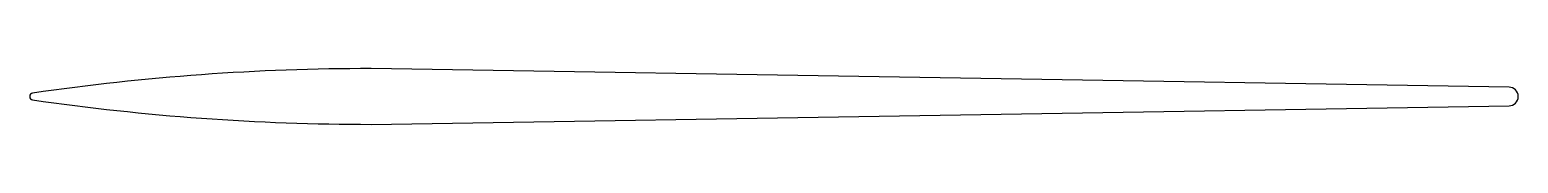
# Model space of a CAD drawing. Extents: x -53 to 74, y 1 to 5.
import ezdxf

# ---------------------------------------------------------------- set-up
doc = ezdxf.new("R2010")
doc.units = 0
doc.header["$LTSCALE"] = 0.25
doc.layers.get('0').update_dxf_attribs({"linetype": 'CONTINUOUS'})

msp = doc.modelspace()

# ---------------------------------------------------------------- linework, layer by layer
at = {"color": 7}
for p, q in [((72.77, 3.87), (-24.33, 5.46)), ((73.54, 3.06), (73.54, 3.08)), ((-24.33, 0.69), (72.77, 2.27))]:
    msp.add_line(p, q, dxfattribs=at)
for centre, radius, start, end in [((-24.33, -194.54), 200, 90, 98.3034), ((72.75, 3.08), 0.79, 0, 89.0663), ((-53.17, 3.07), 0.292, 98.6261, 261.3739), ((-24.33, 200.69), 200, 261.6966, 270), ((72.75, 3.06), 0.79, 270.9337, 360)]:
    msp.add_arc(centre, radius, start, end, dxfattribs=at)

doc.saveas('drawing.dxf')
